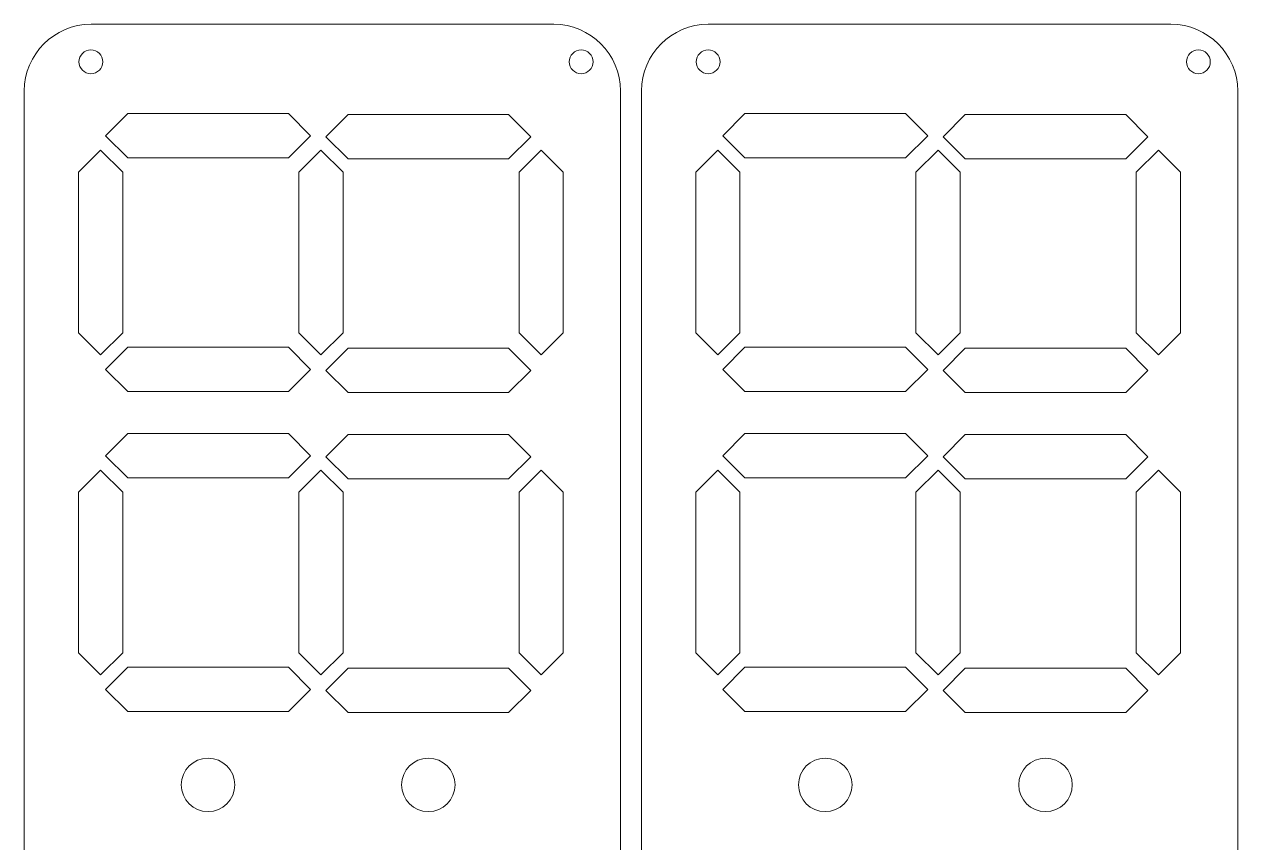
# Model space of a CAD drawing. Header units: millimetres. Extents: x -440 to 407, y -205 to 267.
# Drawn here: x 71.7 to 407.2, y 40.2 to 266.6 of the extents above; entities that cross this region are included whole.
import ezdxf

# ---------------------------------------------------------------- set-up
doc = ezdxf.new("R2010")
doc.units = ezdxf.units.MM
doc.header["$MEASUREMENT"] = 0
doc.layers.add('Layer 1', color=7, linetype='Continuous')

msp = doc.modelspace()

# ---------------------------------------------------------------- linework, layer by layer
at = {"layer": 'Layer 1', "color": 225, "lineweight": 20}
for points in [[(71.6652, -186.4117), (71.6652, -186.4117), (71.6652, 248.1339), (71.6652, 248.1339), (71.6652, 248.1339), (71.6652, 258.2869), (79.9722, 266.5939), (90.1252, 266.5939), (90.1252, 266.5939), (90.1252, 266.5939), (218.0923, 266.5939), (218.0923, 266.5939), (218.0923, 266.5939), (228.2453, 266.5939), (236.5523, 258.2869), (236.5523, 248.1339), (236.5523, 248.1339), (236.5523, 248.1339), (236.5523, -186.4117), (236.5523, -186.4117), (236.5523, -186.4117), (236.5523, -196.5647), (228.2453, -204.8717), (218.0923, -204.8717), (218.0923, -204.8717), (218.0923, -204.8717), (217.7068, -204.8717), (217.7068, -204.8717), (217.7068, -204.8717), (217.7068, -204.8717), (217.7068, -134.9138), (217.7068, -134.9138), (217.7068, -134.9138), (217.7068, -134.9138), (157.6758, -134.9138), (157.6758, -134.9138), (157.6758, -134.9138), (157.6758, -134.9138), (157.6758, -204.8717), (157.6758, -204.8717), (157.6758, -204.8717), (157.6758, -204.8717), (90.1252, -204.8717), (90.1252, -204.8717), (90.1252, -204.8717), (79.9722, -204.8717), (71.6652, -196.5647), (71.6652, -186.4117)], [(242.3523, -186.4117), (242.3523, -186.4117), (242.3523, 248.1339), (242.3523, 248.1339), (242.3523, 248.1339), (242.3523, 258.2869), (250.6593, 266.5939), (260.8123, 266.5939), (260.8123, 266.5939), (260.8123, 266.5939), (388.7794, 266.5939), (388.7794, 266.5939), (388.7794, 266.5939), (398.9324, 266.5939), (407.2394, 258.2869), (407.2394, 248.1339), (407.2394, 248.1339), (407.2394, 248.1339), (407.2394, -186.4117), (407.2394, -186.4117), (407.2394, -186.4117), (407.2394, -196.5647), (398.9324, -204.8717), (388.7794, -204.8717), (388.7794, -204.8717), (388.7794, -204.8717), (388.3939, -204.8717), (388.3939, -204.8717), (388.3939, -204.8717), (388.3939, -204.8717), (388.3939, -134.9138), (388.3939, -134.9138), (388.3939, -134.9138), (388.3939, -134.9138), (328.3629, -134.9138), (328.3629, -134.9138), (328.3629, -134.9138), (328.3629, -134.9138), (328.3629, -204.8717), (328.3629, -204.8717), (328.3629, -204.8717), (328.3629, -204.8717), (260.8123, -204.8717), (260.8123, -204.8717), (260.8123, -204.8717), (250.6593, -204.8717), (242.3523, -196.5647), (242.3523, -186.4117)]]:
    msp.add_open_spline(points, degree=3, knots=[0, 0, 0, 0, 0.07692308, 0.07692308, 0.07692308, 0.07692308, 0.15384615, 0.15384615, 0.15384615, 0.15384615, 0.23076923, 0.23076923, 0.23076923, 0.23076923, 0.30769231, 0.30769231, 0.30769231, 0.30769231, 0.38461538, 0.38461538, 0.38461538, 0.38461538, 0.46153846, 0.46153846, 0.46153846, 0.46153846, 0.53846154, 0.53846154, 0.53846154, 0.53846154, 0.61538462, 0.61538462, 0.61538462, 0.61538462, 0.69230769, 0.69230769, 0.69230769, 0.69230769, 0.76923077, 0.76923077, 0.76923077, 0.76923077, 0.84615385, 0.84615385, 0.84615385, 0.84615385, 1, 1, 1, 1], dxfattribs=at)
at = {"layer": 'Layer 1', "color": 242, "lineweight": 20}
for points, knots in [([(86.7947, 256.2168), (86.7947, 258.0393), (88.2722, 259.5168), (90.0947, 259.5168), (90.0947, 259.5168), (91.9172, 259.5168), (93.3947, 258.0393), (93.3947, 256.2168), (93.3947, 256.2168), (93.3947, 254.3943), (91.9172, 252.9168), (90.0947, 252.9168), (90.0947, 252.9168), (88.2722, 252.9168), (86.7947, 254.3943), (86.7947, 256.2168)], [0, 0, 0, 0, 0.2, 0.2, 0.2, 0.2, 0.4, 0.4, 0.4, 0.4, 0.6, 0.6, 0.6, 0.6, 1, 1, 1, 1]), ([(222.3724, 256.2168), (222.3724, 258.0393), (223.8499, 259.5168), (225.6724, 259.5168), (225.6724, 259.5168), (227.4949, 259.5168), (228.9724, 258.0393), (228.9724, 256.2168), (228.9724, 256.2168), (228.9724, 254.3943), (227.4949, 252.9168), (225.6724, 252.9168), (225.6724, 252.9168), (223.8499, 252.9168), (222.3724, 254.3943), (222.3724, 256.2168)], [0, 0, 0, 0, 0.2, 0.2, 0.2, 0.2, 0.4, 0.4, 0.4, 0.4, 0.6, 0.6, 0.6, 0.6, 1, 1, 1, 1]), ([(257.4818, 256.2168), (257.4818, 258.0393), (258.9593, 259.5168), (260.7818, 259.5168), (260.7818, 259.5168), (262.6043, 259.5168), (264.0818, 258.0393), (264.0818, 256.2168), (264.0818, 256.2168), (264.0818, 254.3943), (262.6043, 252.9168), (260.7818, 252.9168), (260.7818, 252.9168), (258.9593, 252.9168), (257.4818, 254.3943), (257.4818, 256.2168)], [0, 0, 0, 0, 0.2, 0.2, 0.2, 0.2, 0.4, 0.4, 0.4, 0.4, 0.6, 0.6, 0.6, 0.6, 1, 1, 1, 1]), ([(393.0595, 256.2168), (393.0595, 258.0393), (394.537, 259.5168), (396.3595, 259.5168), (396.3595, 259.5168), (398.182, 259.5168), (399.6595, 258.0393), (399.6595, 256.2168), (399.6595, 256.2168), (399.6595, 254.3943), (398.182, 252.9168), (396.3595, 252.9168), (396.3595, 252.9168), (394.537, 252.9168), (393.0595, 254.3943), (393.0595, 256.2168)], [0, 0, 0, 0, 0.2, 0.2, 0.2, 0.2, 0.4, 0.4, 0.4, 0.4, 0.6, 0.6, 0.6, 0.6, 1, 1, 1, 1]), ([(100.2724, 229.6444), (100.2724, 229.6444), (94.1543, 235.7625), (94.1543, 235.7625), (94.1543, 235.7625), (94.1543, 235.7625), (100.2724, 241.8806), (100.2724, 241.8806), (100.2724, 241.8806), (100.2724, 241.8806), (122.482, 241.8806), (122.482, 241.8806), (122.482, 241.8806), (122.482, 241.8806), (144.6916, 241.8806), (144.6916, 241.8806), (144.6916, 241.8806), (144.6916, 241.8806), (150.8097, 235.7625), (150.8097, 235.7625), (150.8097, 235.7625), (150.8097, 235.7625), (144.6916, 229.6444), (144.6916, 229.6444), (144.6916, 229.6444), (144.6916, 229.6444), (122.482, 229.6444), (122.482, 229.6444), (122.482, 229.6444), (122.482, 229.6444), (100.2724, 229.6444), (100.2724, 229.6444)], [0, 0, 0, 0, 0.11111111, 0.11111111, 0.11111111, 0.11111111, 0.22222222, 0.22222222, 0.22222222, 0.22222222, 0.33333333, 0.33333333, 0.33333333, 0.33333333, 0.44444444, 0.44444444, 0.44444444, 0.44444444, 0.55555556, 0.55555556, 0.55555556, 0.55555556, 0.66666667, 0.66666667, 0.66666667, 0.66666667, 0.77777778, 0.77777778, 0.77777778, 0.77777778, 1, 1, 1, 1]), ([(270.9595, 229.6444), (270.9595, 229.6444), (264.8414, 235.7625), (264.8414, 235.7625), (264.8414, 235.7625), (264.8414, 235.7625), (270.9595, 241.8806), (270.9595, 241.8806), (270.9595, 241.8806), (270.9595, 241.8806), (293.1691, 241.8806), (293.1691, 241.8806), (293.1691, 241.8806), (293.1691, 241.8806), (315.3787, 241.8806), (315.3787, 241.8806), (315.3787, 241.8806), (315.3787, 241.8806), (321.4968, 235.7625), (321.4968, 235.7625), (321.4968, 235.7625), (321.4968, 235.7625), (315.3787, 229.6444), (315.3787, 229.6444), (315.3787, 229.6444), (315.3787, 229.6444), (293.1691, 229.6444), (293.1691, 229.6444), (293.1691, 229.6444), (293.1691, 229.6444), (270.9595, 229.6444), (270.9595, 229.6444)], [0, 0, 0, 0, 0.11111111, 0.11111111, 0.11111111, 0.11111111, 0.22222222, 0.22222222, 0.22222222, 0.22222222, 0.33333333, 0.33333333, 0.33333333, 0.33333333, 0.44444444, 0.44444444, 0.44444444, 0.44444444, 0.55555556, 0.55555556, 0.55555556, 0.55555556, 0.66666667, 0.66666667, 0.66666667, 0.66666667, 0.77777778, 0.77777778, 0.77777778, 0.77777778, 1, 1, 1, 1]), ([(161.1955, 229.3725), (161.1955, 229.3725), (155.0774, 235.4906), (155.0774, 235.4906), (155.0774, 235.4906), (155.0774, 235.4906), (161.1955, 241.6087), (161.1955, 241.6087), (161.1955, 241.6087), (161.1955, 241.6087), (183.4051, 241.6087), (183.4051, 241.6087), (183.4051, 241.6087), (183.4051, 241.6087), (205.6147, 241.6087), (205.6147, 241.6087), (205.6147, 241.6087), (205.6147, 241.6087), (211.7328, 235.4906), (211.7328, 235.4906), (211.7328, 235.4906), (211.7328, 235.4906), (205.6147, 229.3725), (205.6147, 229.3725), (205.6147, 229.3725), (205.6147, 229.3725), (183.4051, 229.3725), (183.4051, 229.3725), (183.4051, 229.3725), (183.4051, 229.3725), (161.1955, 229.3725), (161.1955, 229.3725)], [0, 0, 0, 0, 0.11111111, 0.11111111, 0.11111111, 0.11111111, 0.22222222, 0.22222222, 0.22222222, 0.22222222, 0.33333333, 0.33333333, 0.33333333, 0.33333333, 0.44444444, 0.44444444, 0.44444444, 0.44444444, 0.55555556, 0.55555556, 0.55555556, 0.55555556, 0.66666667, 0.66666667, 0.66666667, 0.66666667, 0.77777778, 0.77777778, 0.77777778, 0.77777778, 1, 1, 1, 1]), ([(331.8826, 229.3725), (331.8826, 229.3725), (325.7645, 235.4906), (325.7645, 235.4906), (325.7645, 235.4906), (325.7645, 235.4906), (331.8826, 241.6087), (331.8826, 241.6087), (331.8826, 241.6087), (331.8826, 241.6087), (354.0922, 241.6087), (354.0922, 241.6087), (354.0922, 241.6087), (354.0922, 241.6087), (376.3018, 241.6087), (376.3018, 241.6087), (376.3018, 241.6087), (376.3018, 241.6087), (382.4199, 235.4906), (382.4199, 235.4906), (382.4199, 235.4906), (382.4199, 235.4906), (376.3018, 229.3725), (376.3018, 229.3725), (376.3018, 229.3725), (376.3018, 229.3725), (354.0922, 229.3725), (354.0922, 229.3725), (354.0922, 229.3725), (354.0922, 229.3725), (331.8826, 229.3725), (331.8826, 229.3725)], [0, 0, 0, 0, 0.11111111, 0.11111111, 0.11111111, 0.11111111, 0.22222222, 0.22222222, 0.22222222, 0.22222222, 0.33333333, 0.33333333, 0.33333333, 0.33333333, 0.44444444, 0.44444444, 0.44444444, 0.44444444, 0.55555556, 0.55555556, 0.55555556, 0.55555556, 0.66666667, 0.66666667, 0.66666667, 0.66666667, 0.77777778, 0.77777778, 0.77777778, 0.77777778, 1, 1, 1, 1]), ([(98.8858, 181.2281), (98.8858, 181.2281), (92.7677, 175.11), (92.7677, 175.11), (92.7677, 175.11), (92.7677, 175.11), (86.6496, 181.2281), (86.6496, 181.2281), (86.6496, 181.2281), (86.6496, 181.2281), (86.6496, 203.4377), (86.6496, 203.4377), (86.6496, 203.4377), (86.6496, 203.4377), (86.6496, 225.6473), (86.6496, 225.6473), (86.6496, 225.6473), (86.6496, 225.6473), (92.7677, 231.7654), (92.7677, 231.7654), (92.7677, 231.7654), (92.7677, 231.7654), (98.8858, 225.6473), (98.8858, 225.6473), (98.8858, 225.6473), (98.8858, 225.6473), (98.8858, 203.4377), (98.8858, 203.4377), (98.8858, 203.4377), (98.8858, 203.4377), (98.8858, 181.2281), (98.8858, 181.2281)], [0, 0, 0, 0, 0.11111111, 0.11111111, 0.11111111, 0.11111111, 0.22222222, 0.22222222, 0.22222222, 0.22222222, 0.33333333, 0.33333333, 0.33333333, 0.33333333, 0.44444444, 0.44444444, 0.44444444, 0.44444444, 0.55555556, 0.55555556, 0.55555556, 0.55555556, 0.66666667, 0.66666667, 0.66666667, 0.66666667, 0.77777778, 0.77777778, 0.77777778, 0.77777778, 1, 1, 1, 1]), ([(159.8088, 181.2281), (159.8088, 181.2281), (153.6907, 175.11), (153.6907, 175.11), (153.6907, 175.11), (153.6907, 175.11), (147.5726, 181.2281), (147.5726, 181.2281), (147.5726, 181.2281), (147.5726, 181.2281), (147.5726, 203.4377), (147.5726, 203.4377), (147.5726, 203.4377), (147.5726, 203.4377), (147.5726, 225.6473), (147.5726, 225.6473), (147.5726, 225.6473), (147.5726, 225.6473), (153.6907, 231.7654), (153.6907, 231.7654), (153.6907, 231.7654), (153.6907, 231.7654), (159.8088, 225.6473), (159.8088, 225.6473), (159.8088, 225.6473), (159.8088, 225.6473), (159.8088, 203.4377), (159.8088, 203.4377), (159.8088, 203.4377), (159.8088, 203.4377), (159.8088, 181.2281), (159.8088, 181.2281)], [0, 0, 0, 0, 0.11111111, 0.11111111, 0.11111111, 0.11111111, 0.22222222, 0.22222222, 0.22222222, 0.22222222, 0.33333333, 0.33333333, 0.33333333, 0.33333333, 0.44444444, 0.44444444, 0.44444444, 0.44444444, 0.55555556, 0.55555556, 0.55555556, 0.55555556, 0.66666667, 0.66666667, 0.66666667, 0.66666667, 0.77777778, 0.77777778, 0.77777778, 0.77777778, 1, 1, 1, 1]), ([(220.7318, 181.2281), (220.7318, 181.2281), (214.6137, 175.11), (214.6137, 175.11), (214.6137, 175.11), (214.6137, 175.11), (208.4956, 181.2281), (208.4956, 181.2281), (208.4956, 181.2281), (208.4956, 181.2281), (208.4956, 203.4377), (208.4956, 203.4377), (208.4956, 203.4377), (208.4956, 203.4377), (208.4956, 225.6473), (208.4956, 225.6473), (208.4956, 225.6473), (208.4956, 225.6473), (214.6137, 231.7654), (214.6137, 231.7654), (214.6137, 231.7654), (214.6137, 231.7654), (220.7318, 225.6473), (220.7318, 225.6473), (220.7318, 225.6473), (220.7318, 225.6473), (220.7318, 203.4377), (220.7318, 203.4377), (220.7318, 203.4377), (220.7318, 203.4377), (220.7318, 181.2281), (220.7318, 181.2281)], [0, 0, 0, 0, 0.11111111, 0.11111111, 0.11111111, 0.11111111, 0.22222222, 0.22222222, 0.22222222, 0.22222222, 0.33333333, 0.33333333, 0.33333333, 0.33333333, 0.44444444, 0.44444444, 0.44444444, 0.44444444, 0.55555556, 0.55555556, 0.55555556, 0.55555556, 0.66666667, 0.66666667, 0.66666667, 0.66666667, 0.77777778, 0.77777778, 0.77777778, 0.77777778, 1, 1, 1, 1]), ([(269.5729, 181.2281), (269.5729, 181.2281), (263.4548, 175.11), (263.4548, 175.11), (263.4548, 175.11), (263.4548, 175.11), (257.3367, 181.2281), (257.3367, 181.2281), (257.3367, 181.2281), (257.3367, 181.2281), (257.3367, 203.4377), (257.3367, 203.4377), (257.3367, 203.4377), (257.3367, 203.4377), (257.3367, 225.6473), (257.3367, 225.6473), (257.3367, 225.6473), (257.3367, 225.6473), (263.4548, 231.7654), (263.4548, 231.7654), (263.4548, 231.7654), (263.4548, 231.7654), (269.5729, 225.6473), (269.5729, 225.6473), (269.5729, 225.6473), (269.5729, 225.6473), (269.5729, 203.4377), (269.5729, 203.4377), (269.5729, 203.4377), (269.5729, 203.4377), (269.5729, 181.2281), (269.5729, 181.2281)], [0, 0, 0, 0, 0.11111111, 0.11111111, 0.11111111, 0.11111111, 0.22222222, 0.22222222, 0.22222222, 0.22222222, 0.33333333, 0.33333333, 0.33333333, 0.33333333, 0.44444444, 0.44444444, 0.44444444, 0.44444444, 0.55555556, 0.55555556, 0.55555556, 0.55555556, 0.66666667, 0.66666667, 0.66666667, 0.66666667, 0.77777778, 0.77777778, 0.77777778, 0.77777778, 1, 1, 1, 1]), ([(330.4959, 181.2281), (330.4959, 181.2281), (324.3778, 175.11), (324.3778, 175.11), (324.3778, 175.11), (324.3778, 175.11), (318.2597, 181.2281), (318.2597, 181.2281), (318.2597, 181.2281), (318.2597, 181.2281), (318.2597, 203.4377), (318.2597, 203.4377), (318.2597, 203.4377), (318.2597, 203.4377), (318.2597, 225.6473), (318.2597, 225.6473), (318.2597, 225.6473), (318.2597, 225.6473), (324.3778, 231.7654), (324.3778, 231.7654), (324.3778, 231.7654), (324.3778, 231.7654), (330.4959, 225.6473), (330.4959, 225.6473), (330.4959, 225.6473), (330.4959, 225.6473), (330.4959, 203.4377), (330.4959, 203.4377), (330.4959, 203.4377), (330.4959, 203.4377), (330.4959, 181.2281), (330.4959, 181.2281)], [0, 0, 0, 0, 0.11111111, 0.11111111, 0.11111111, 0.11111111, 0.22222222, 0.22222222, 0.22222222, 0.22222222, 0.33333333, 0.33333333, 0.33333333, 0.33333333, 0.44444444, 0.44444444, 0.44444444, 0.44444444, 0.55555556, 0.55555556, 0.55555556, 0.55555556, 0.66666667, 0.66666667, 0.66666667, 0.66666667, 0.77777778, 0.77777778, 0.77777778, 0.77777778, 1, 1, 1, 1]), ([(391.4189, 181.2281), (391.4189, 181.2281), (385.3008, 175.11), (385.3008, 175.11), (385.3008, 175.11), (385.3008, 175.11), (379.1827, 181.2281), (379.1827, 181.2281), (379.1827, 181.2281), (379.1827, 181.2281), (379.1827, 203.4377), (379.1827, 203.4377), (379.1827, 203.4377), (379.1827, 203.4377), (379.1827, 225.6473), (379.1827, 225.6473), (379.1827, 225.6473), (379.1827, 225.6473), (385.3008, 231.7654), (385.3008, 231.7654), (385.3008, 231.7654), (385.3008, 231.7654), (391.4189, 225.6473), (391.4189, 225.6473), (391.4189, 225.6473), (391.4189, 225.6473), (391.4189, 203.4377), (391.4189, 203.4377), (391.4189, 203.4377), (391.4189, 203.4377), (391.4189, 181.2281), (391.4189, 181.2281)], [0, 0, 0, 0, 0.11111111, 0.11111111, 0.11111111, 0.11111111, 0.22222222, 0.22222222, 0.22222222, 0.22222222, 0.33333333, 0.33333333, 0.33333333, 0.33333333, 0.44444444, 0.44444444, 0.44444444, 0.44444444, 0.55555556, 0.55555556, 0.55555556, 0.55555556, 0.66666667, 0.66666667, 0.66666667, 0.66666667, 0.77777778, 0.77777778, 0.77777778, 0.77777778, 1, 1, 1, 1]), ([(100.2724, 164.9947), (100.2724, 164.9947), (94.1543, 171.1128), (94.1543, 171.1128), (94.1543, 171.1128), (94.1543, 171.1128), (100.2724, 177.2309), (100.2724, 177.2309), (100.2724, 177.2309), (100.2724, 177.2309), (122.482, 177.2309), (122.482, 177.2309), (122.482, 177.2309), (122.482, 177.2309), (144.6916, 177.2309), (144.6916, 177.2309), (144.6916, 177.2309), (144.6916, 177.2309), (150.8097, 171.1128), (150.8097, 171.1128), (150.8097, 171.1128), (150.8097, 171.1128), (144.6916, 164.9947), (144.6916, 164.9947), (144.6916, 164.9947), (144.6916, 164.9947), (122.482, 164.9947), (122.482, 164.9947), (122.482, 164.9947), (122.482, 164.9947), (100.2724, 164.9947), (100.2724, 164.9947)], [0, 0, 0, 0, 0.11111111, 0.11111111, 0.11111111, 0.11111111, 0.22222222, 0.22222222, 0.22222222, 0.22222222, 0.33333333, 0.33333333, 0.33333333, 0.33333333, 0.44444444, 0.44444444, 0.44444444, 0.44444444, 0.55555556, 0.55555556, 0.55555556, 0.55555556, 0.66666667, 0.66666667, 0.66666667, 0.66666667, 0.77777778, 0.77777778, 0.77777778, 0.77777778, 1, 1, 1, 1]), ([(161.1955, 164.7228), (161.1955, 164.7228), (155.0774, 170.8409), (155.0774, 170.8409), (155.0774, 170.8409), (155.0774, 170.8409), (161.1955, 176.959), (161.1955, 176.959), (161.1955, 176.959), (161.1955, 176.959), (183.4051, 176.959), (183.4051, 176.959), (183.4051, 176.959), (183.4051, 176.959), (205.6147, 176.959), (205.6147, 176.959), (205.6147, 176.959), (205.6147, 176.959), (211.7328, 170.8409), (211.7328, 170.8409), (211.7328, 170.8409), (211.7328, 170.8409), (205.6147, 164.7228), (205.6147, 164.7228), (205.6147, 164.7228), (205.6147, 164.7228), (183.4051, 164.7228), (183.4051, 164.7228), (183.4051, 164.7228), (183.4051, 164.7228), (161.1955, 164.7228), (161.1955, 164.7228)], [0, 0, 0, 0, 0.11111111, 0.11111111, 0.11111111, 0.11111111, 0.22222222, 0.22222222, 0.22222222, 0.22222222, 0.33333333, 0.33333333, 0.33333333, 0.33333333, 0.44444444, 0.44444444, 0.44444444, 0.44444444, 0.55555556, 0.55555556, 0.55555556, 0.55555556, 0.66666667, 0.66666667, 0.66666667, 0.66666667, 0.77777778, 0.77777778, 0.77777778, 0.77777778, 1, 1, 1, 1]), ([(270.9595, 164.9947), (270.9595, 164.9947), (264.8414, 171.1128), (264.8414, 171.1128), (264.8414, 171.1128), (264.8414, 171.1128), (270.9595, 177.2309), (270.9595, 177.2309), (270.9595, 177.2309), (270.9595, 177.2309), (293.1691, 177.2309), (293.1691, 177.2309), (293.1691, 177.2309), (293.1691, 177.2309), (315.3787, 177.2309), (315.3787, 177.2309), (315.3787, 177.2309), (315.3787, 177.2309), (321.4968, 171.1128), (321.4968, 171.1128), (321.4968, 171.1128), (321.4968, 171.1128), (315.3787, 164.9947), (315.3787, 164.9947), (315.3787, 164.9947), (315.3787, 164.9947), (293.1691, 164.9947), (293.1691, 164.9947), (293.1691, 164.9947), (293.1691, 164.9947), (270.9595, 164.9947), (270.9595, 164.9947)], [0, 0, 0, 0, 0.11111111, 0.11111111, 0.11111111, 0.11111111, 0.22222222, 0.22222222, 0.22222222, 0.22222222, 0.33333333, 0.33333333, 0.33333333, 0.33333333, 0.44444444, 0.44444444, 0.44444444, 0.44444444, 0.55555556, 0.55555556, 0.55555556, 0.55555556, 0.66666667, 0.66666667, 0.66666667, 0.66666667, 0.77777778, 0.77777778, 0.77777778, 0.77777778, 1, 1, 1, 1]), ([(331.8826, 164.7228), (331.8826, 164.7228), (325.7645, 170.8409), (325.7645, 170.8409), (325.7645, 170.8409), (325.7645, 170.8409), (331.8826, 176.959), (331.8826, 176.959), (331.8826, 176.959), (331.8826, 176.959), (354.0922, 176.959), (354.0922, 176.959), (354.0922, 176.959), (354.0922, 176.959), (376.3018, 176.959), (376.3018, 176.959), (376.3018, 176.959), (376.3018, 176.959), (382.4199, 170.8409), (382.4199, 170.8409), (382.4199, 170.8409), (382.4199, 170.8409), (376.3018, 164.7228), (376.3018, 164.7228), (376.3018, 164.7228), (376.3018, 164.7228), (354.0922, 164.7228), (354.0922, 164.7228), (354.0922, 164.7228), (354.0922, 164.7228), (331.8826, 164.7228), (331.8826, 164.7228)], [0, 0, 0, 0, 0.11111111, 0.11111111, 0.11111111, 0.11111111, 0.22222222, 0.22222222, 0.22222222, 0.22222222, 0.33333333, 0.33333333, 0.33333333, 0.33333333, 0.44444444, 0.44444444, 0.44444444, 0.44444444, 0.55555556, 0.55555556, 0.55555556, 0.55555556, 0.66666667, 0.66666667, 0.66666667, 0.66666667, 0.77777778, 0.77777778, 0.77777778, 0.77777778, 1, 1, 1, 1]), ([(100.2724, 141.1216), (100.2724, 141.1216), (94.1543, 147.2397), (94.1543, 147.2397), (94.1543, 147.2397), (94.1543, 147.2397), (100.2724, 153.3578), (100.2724, 153.3578), (100.2724, 153.3578), (100.2724, 153.3578), (122.482, 153.3578), (122.482, 153.3578), (122.482, 153.3578), (122.482, 153.3578), (144.6916, 153.3578), (144.6916, 153.3578), (144.6916, 153.3578), (144.6916, 153.3578), (150.8097, 147.2397), (150.8097, 147.2397), (150.8097, 147.2397), (150.8097, 147.2397), (144.6916, 141.1216), (144.6916, 141.1216), (144.6916, 141.1216), (144.6916, 141.1216), (122.482, 141.1216), (122.482, 141.1216), (122.482, 141.1216), (122.482, 141.1216), (100.2724, 141.1216), (100.2724, 141.1216)], [0, 0, 0, 0, 0.11111111, 0.11111111, 0.11111111, 0.11111111, 0.22222222, 0.22222222, 0.22222222, 0.22222222, 0.33333333, 0.33333333, 0.33333333, 0.33333333, 0.44444444, 0.44444444, 0.44444444, 0.44444444, 0.55555556, 0.55555556, 0.55555556, 0.55555556, 0.66666667, 0.66666667, 0.66666667, 0.66666667, 0.77777778, 0.77777778, 0.77777778, 0.77777778, 1, 1, 1, 1]), ([(161.1955, 140.8497), (161.1955, 140.8497), (155.0774, 146.9678), (155.0774, 146.9678), (155.0774, 146.9678), (155.0774, 146.9678), (161.1955, 153.0859), (161.1955, 153.0859), (161.1955, 153.0859), (161.1955, 153.0859), (183.4051, 153.0859), (183.4051, 153.0859), (183.4051, 153.0859), (183.4051, 153.0859), (205.6147, 153.0859), (205.6147, 153.0859), (205.6147, 153.0859), (205.6147, 153.0859), (211.7328, 146.9678), (211.7328, 146.9678), (211.7328, 146.9678), (211.7328, 146.9678), (205.6147, 140.8497), (205.6147, 140.8497), (205.6147, 140.8497), (205.6147, 140.8497), (183.4051, 140.8497), (183.4051, 140.8497), (183.4051, 140.8497), (183.4051, 140.8497), (161.1955, 140.8497), (161.1955, 140.8497)], [0, 0, 0, 0, 0.11111111, 0.11111111, 0.11111111, 0.11111111, 0.22222222, 0.22222222, 0.22222222, 0.22222222, 0.33333333, 0.33333333, 0.33333333, 0.33333333, 0.44444444, 0.44444444, 0.44444444, 0.44444444, 0.55555556, 0.55555556, 0.55555556, 0.55555556, 0.66666667, 0.66666667, 0.66666667, 0.66666667, 0.77777778, 0.77777778, 0.77777778, 0.77777778, 1, 1, 1, 1]), ([(270.9595, 141.1216), (270.9595, 141.1216), (264.8414, 147.2397), (264.8414, 147.2397), (264.8414, 147.2397), (264.8414, 147.2397), (270.9595, 153.3578), (270.9595, 153.3578), (270.9595, 153.3578), (270.9595, 153.3578), (293.1691, 153.3578), (293.1691, 153.3578), (293.1691, 153.3578), (293.1691, 153.3578), (315.3787, 153.3578), (315.3787, 153.3578), (315.3787, 153.3578), (315.3787, 153.3578), (321.4968, 147.2397), (321.4968, 147.2397), (321.4968, 147.2397), (321.4968, 147.2397), (315.3787, 141.1216), (315.3787, 141.1216), (315.3787, 141.1216), (315.3787, 141.1216), (293.1691, 141.1216), (293.1691, 141.1216), (293.1691, 141.1216), (293.1691, 141.1216), (270.9595, 141.1216), (270.9595, 141.1216)], [0, 0, 0, 0, 0.11111111, 0.11111111, 0.11111111, 0.11111111, 0.22222222, 0.22222222, 0.22222222, 0.22222222, 0.33333333, 0.33333333, 0.33333333, 0.33333333, 0.44444444, 0.44444444, 0.44444444, 0.44444444, 0.55555556, 0.55555556, 0.55555556, 0.55555556, 0.66666667, 0.66666667, 0.66666667, 0.66666667, 0.77777778, 0.77777778, 0.77777778, 0.77777778, 1, 1, 1, 1]), ([(331.8826, 140.8497), (331.8826, 140.8497), (325.7645, 146.9678), (325.7645, 146.9678), (325.7645, 146.9678), (325.7645, 146.9678), (331.8826, 153.0859), (331.8826, 153.0859), (331.8826, 153.0859), (331.8826, 153.0859), (354.0922, 153.0859), (354.0922, 153.0859), (354.0922, 153.0859), (354.0922, 153.0859), (376.3018, 153.0859), (376.3018, 153.0859), (376.3018, 153.0859), (376.3018, 153.0859), (382.4199, 146.9678), (382.4199, 146.9678), (382.4199, 146.9678), (382.4199, 146.9678), (376.3018, 140.8497), (376.3018, 140.8497), (376.3018, 140.8497), (376.3018, 140.8497), (354.0922, 140.8497), (354.0922, 140.8497), (354.0922, 140.8497), (354.0922, 140.8497), (331.8826, 140.8497), (331.8826, 140.8497)], [0, 0, 0, 0, 0.11111111, 0.11111111, 0.11111111, 0.11111111, 0.22222222, 0.22222222, 0.22222222, 0.22222222, 0.33333333, 0.33333333, 0.33333333, 0.33333333, 0.44444444, 0.44444444, 0.44444444, 0.44444444, 0.55555556, 0.55555556, 0.55555556, 0.55555556, 0.66666667, 0.66666667, 0.66666667, 0.66666667, 0.77777778, 0.77777778, 0.77777778, 0.77777778, 1, 1, 1, 1]), ([(98.8858, 92.7053), (98.8858, 92.7053), (92.7677, 86.5872), (92.7677, 86.5872), (92.7677, 86.5872), (92.7677, 86.5872), (86.6496, 92.7053), (86.6496, 92.7053), (86.6496, 92.7053), (86.6496, 92.7053), (86.6496, 114.9149), (86.6496, 114.9149), (86.6496, 114.9149), (86.6496, 114.9149), (86.6496, 137.1245), (86.6496, 137.1245), (86.6496, 137.1245), (86.6496, 137.1245), (92.7677, 143.2426), (92.7677, 143.2426), (92.7677, 143.2426), (92.7677, 143.2426), (98.8858, 137.1245), (98.8858, 137.1245), (98.8858, 137.1245), (98.8858, 137.1245), (98.8858, 114.9149), (98.8858, 114.9149), (98.8858, 114.9149), (98.8858, 114.9149), (98.8858, 92.7053), (98.8858, 92.7053)], [0, 0, 0, 0, 0.11111111, 0.11111111, 0.11111111, 0.11111111, 0.22222222, 0.22222222, 0.22222222, 0.22222222, 0.33333333, 0.33333333, 0.33333333, 0.33333333, 0.44444444, 0.44444444, 0.44444444, 0.44444444, 0.55555556, 0.55555556, 0.55555556, 0.55555556, 0.66666667, 0.66666667, 0.66666667, 0.66666667, 0.77777778, 0.77777778, 0.77777778, 0.77777778, 1, 1, 1, 1]), ([(159.8088, 92.7053), (159.8088, 92.7053), (153.6907, 86.5872), (153.6907, 86.5872), (153.6907, 86.5872), (153.6907, 86.5872), (147.5726, 92.7053), (147.5726, 92.7053), (147.5726, 92.7053), (147.5726, 92.7053), (147.5726, 114.9149), (147.5726, 114.9149), (147.5726, 114.9149), (147.5726, 114.9149), (147.5726, 137.1245), (147.5726, 137.1245), (147.5726, 137.1245), (147.5726, 137.1245), (153.6907, 143.2426), (153.6907, 143.2426), (153.6907, 143.2426), (153.6907, 143.2426), (159.8088, 137.1245), (159.8088, 137.1245), (159.8088, 137.1245), (159.8088, 137.1245), (159.8088, 114.9149), (159.8088, 114.9149), (159.8088, 114.9149), (159.8088, 114.9149), (159.8088, 92.7053), (159.8088, 92.7053)], [0, 0, 0, 0, 0.11111111, 0.11111111, 0.11111111, 0.11111111, 0.22222222, 0.22222222, 0.22222222, 0.22222222, 0.33333333, 0.33333333, 0.33333333, 0.33333333, 0.44444444, 0.44444444, 0.44444444, 0.44444444, 0.55555556, 0.55555556, 0.55555556, 0.55555556, 0.66666667, 0.66666667, 0.66666667, 0.66666667, 0.77777778, 0.77777778, 0.77777778, 0.77777778, 1, 1, 1, 1]), ([(220.7318, 92.7053), (220.7318, 92.7053), (214.6137, 86.5872), (214.6137, 86.5872), (214.6137, 86.5872), (214.6137, 86.5872), (208.4956, 92.7053), (208.4956, 92.7053), (208.4956, 92.7053), (208.4956, 92.7053), (208.4956, 114.9149), (208.4956, 114.9149), (208.4956, 114.9149), (208.4956, 114.9149), (208.4956, 137.1245), (208.4956, 137.1245), (208.4956, 137.1245), (208.4956, 137.1245), (214.6137, 143.2426), (214.6137, 143.2426), (214.6137, 143.2426), (214.6137, 143.2426), (220.7318, 137.1245), (220.7318, 137.1245), (220.7318, 137.1245), (220.7318, 137.1245), (220.7318, 114.9149), (220.7318, 114.9149), (220.7318, 114.9149), (220.7318, 114.9149), (220.7318, 92.7053), (220.7318, 92.7053)], [0, 0, 0, 0, 0.11111111, 0.11111111, 0.11111111, 0.11111111, 0.22222222, 0.22222222, 0.22222222, 0.22222222, 0.33333333, 0.33333333, 0.33333333, 0.33333333, 0.44444444, 0.44444444, 0.44444444, 0.44444444, 0.55555556, 0.55555556, 0.55555556, 0.55555556, 0.66666667, 0.66666667, 0.66666667, 0.66666667, 0.77777778, 0.77777778, 0.77777778, 0.77777778, 1, 1, 1, 1]), ([(269.5729, 92.7053), (269.5729, 92.7053), (263.4548, 86.5872), (263.4548, 86.5872), (263.4548, 86.5872), (263.4548, 86.5872), (257.3367, 92.7053), (257.3367, 92.7053), (257.3367, 92.7053), (257.3367, 92.7053), (257.3367, 114.9149), (257.3367, 114.9149), (257.3367, 114.9149), (257.3367, 114.9149), (257.3367, 137.1245), (257.3367, 137.1245), (257.3367, 137.1245), (257.3367, 137.1245), (263.4548, 143.2426), (263.4548, 143.2426), (263.4548, 143.2426), (263.4548, 143.2426), (269.5729, 137.1245), (269.5729, 137.1245), (269.5729, 137.1245), (269.5729, 137.1245), (269.5729, 114.9149), (269.5729, 114.9149), (269.5729, 114.9149), (269.5729, 114.9149), (269.5729, 92.7053), (269.5729, 92.7053)], [0, 0, 0, 0, 0.11111111, 0.11111111, 0.11111111, 0.11111111, 0.22222222, 0.22222222, 0.22222222, 0.22222222, 0.33333333, 0.33333333, 0.33333333, 0.33333333, 0.44444444, 0.44444444, 0.44444444, 0.44444444, 0.55555556, 0.55555556, 0.55555556, 0.55555556, 0.66666667, 0.66666667, 0.66666667, 0.66666667, 0.77777778, 0.77777778, 0.77777778, 0.77777778, 1, 1, 1, 1]), ([(330.4959, 92.7053), (330.4959, 92.7053), (324.3778, 86.5872), (324.3778, 86.5872), (324.3778, 86.5872), (324.3778, 86.5872), (318.2597, 92.7053), (318.2597, 92.7053), (318.2597, 92.7053), (318.2597, 92.7053), (318.2597, 114.9149), (318.2597, 114.9149), (318.2597, 114.9149), (318.2597, 114.9149), (318.2597, 137.1245), (318.2597, 137.1245), (318.2597, 137.1245), (318.2597, 137.1245), (324.3778, 143.2426), (324.3778, 143.2426), (324.3778, 143.2426), (324.3778, 143.2426), (330.4959, 137.1245), (330.4959, 137.1245), (330.4959, 137.1245), (330.4959, 137.1245), (330.4959, 114.9149), (330.4959, 114.9149), (330.4959, 114.9149), (330.4959, 114.9149), (330.4959, 92.7053), (330.4959, 92.7053)], [0, 0, 0, 0, 0.11111111, 0.11111111, 0.11111111, 0.11111111, 0.22222222, 0.22222222, 0.22222222, 0.22222222, 0.33333333, 0.33333333, 0.33333333, 0.33333333, 0.44444444, 0.44444444, 0.44444444, 0.44444444, 0.55555556, 0.55555556, 0.55555556, 0.55555556, 0.66666667, 0.66666667, 0.66666667, 0.66666667, 0.77777778, 0.77777778, 0.77777778, 0.77777778, 1, 1, 1, 1]), ([(391.4189, 92.7053), (391.4189, 92.7053), (385.3008, 86.5872), (385.3008, 86.5872), (385.3008, 86.5872), (385.3008, 86.5872), (379.1827, 92.7053), (379.1827, 92.7053), (379.1827, 92.7053), (379.1827, 92.7053), (379.1827, 114.9149), (379.1827, 114.9149), (379.1827, 114.9149), (379.1827, 114.9149), (379.1827, 137.1245), (379.1827, 137.1245), (379.1827, 137.1245), (379.1827, 137.1245), (385.3008, 143.2426), (385.3008, 143.2426), (385.3008, 143.2426), (385.3008, 143.2426), (391.4189, 137.1245), (391.4189, 137.1245), (391.4189, 137.1245), (391.4189, 137.1245), (391.4189, 114.9149), (391.4189, 114.9149), (391.4189, 114.9149), (391.4189, 114.9149), (391.4189, 92.7053), (391.4189, 92.7053)], [0, 0, 0, 0, 0.11111111, 0.11111111, 0.11111111, 0.11111111, 0.22222222, 0.22222222, 0.22222222, 0.22222222, 0.33333333, 0.33333333, 0.33333333, 0.33333333, 0.44444444, 0.44444444, 0.44444444, 0.44444444, 0.55555556, 0.55555556, 0.55555556, 0.55555556, 0.66666667, 0.66666667, 0.66666667, 0.66666667, 0.77777778, 0.77777778, 0.77777778, 0.77777778, 1, 1, 1, 1]), ([(100.2724, 76.4719), (100.2724, 76.4719), (94.1543, 82.59), (94.1543, 82.59), (94.1543, 82.59), (94.1543, 82.59), (100.2724, 88.7081), (100.2724, 88.7081), (100.2724, 88.7081), (100.2724, 88.7081), (122.482, 88.7081), (122.482, 88.7081), (122.482, 88.7081), (122.482, 88.7081), (144.6916, 88.7081), (144.6916, 88.7081), (144.6916, 88.7081), (144.6916, 88.7081), (150.8097, 82.59), (150.8097, 82.59), (150.8097, 82.59), (150.8097, 82.59), (144.6916, 76.4719), (144.6916, 76.4719), (144.6916, 76.4719), (144.6916, 76.4719), (122.482, 76.4719), (122.482, 76.4719), (122.482, 76.4719), (122.482, 76.4719), (100.2724, 76.4719), (100.2724, 76.4719)], [0, 0, 0, 0, 0.11111111, 0.11111111, 0.11111111, 0.11111111, 0.22222222, 0.22222222, 0.22222222, 0.22222222, 0.33333333, 0.33333333, 0.33333333, 0.33333333, 0.44444444, 0.44444444, 0.44444444, 0.44444444, 0.55555556, 0.55555556, 0.55555556, 0.55555556, 0.66666667, 0.66666667, 0.66666667, 0.66666667, 0.77777778, 0.77777778, 0.77777778, 0.77777778, 1, 1, 1, 1]), ([(161.1955, 76.2), (161.1955, 76.2), (155.0774, 82.3181), (155.0774, 82.3181), (155.0774, 82.3181), (155.0774, 82.3181), (161.1955, 88.4362), (161.1955, 88.4362), (161.1955, 88.4362), (161.1955, 88.4362), (183.4051, 88.4362), (183.4051, 88.4362), (183.4051, 88.4362), (183.4051, 88.4362), (205.6147, 88.4362), (205.6147, 88.4362), (205.6147, 88.4362), (205.6147, 88.4362), (211.7328, 82.3181), (211.7328, 82.3181), (211.7328, 82.3181), (211.7328, 82.3181), (205.6147, 76.2), (205.6147, 76.2), (205.6147, 76.2), (205.6147, 76.2), (183.4051, 76.2), (183.4051, 76.2), (183.4051, 76.2), (183.4051, 76.2), (161.1955, 76.2), (161.1955, 76.2)], [0, 0, 0, 0, 0.11111111, 0.11111111, 0.11111111, 0.11111111, 0.22222222, 0.22222222, 0.22222222, 0.22222222, 0.33333333, 0.33333333, 0.33333333, 0.33333333, 0.44444444, 0.44444444, 0.44444444, 0.44444444, 0.55555556, 0.55555556, 0.55555556, 0.55555556, 0.66666667, 0.66666667, 0.66666667, 0.66666667, 0.77777778, 0.77777778, 0.77777778, 0.77777778, 1, 1, 1, 1]), ([(270.9595, 76.4719), (270.9595, 76.4719), (264.8414, 82.59), (264.8414, 82.59), (264.8414, 82.59), (264.8414, 82.59), (270.9595, 88.7081), (270.9595, 88.7081), (270.9595, 88.7081), (270.9595, 88.7081), (293.1691, 88.7081), (293.1691, 88.7081), (293.1691, 88.7081), (293.1691, 88.7081), (315.3787, 88.7081), (315.3787, 88.7081), (315.3787, 88.7081), (315.3787, 88.7081), (321.4968, 82.59), (321.4968, 82.59), (321.4968, 82.59), (321.4968, 82.59), (315.3787, 76.4719), (315.3787, 76.4719), (315.3787, 76.4719), (315.3787, 76.4719), (293.1691, 76.4719), (293.1691, 76.4719), (293.1691, 76.4719), (293.1691, 76.4719), (270.9595, 76.4719), (270.9595, 76.4719)], [0, 0, 0, 0, 0.11111111, 0.11111111, 0.11111111, 0.11111111, 0.22222222, 0.22222222, 0.22222222, 0.22222222, 0.33333333, 0.33333333, 0.33333333, 0.33333333, 0.44444444, 0.44444444, 0.44444444, 0.44444444, 0.55555556, 0.55555556, 0.55555556, 0.55555556, 0.66666667, 0.66666667, 0.66666667, 0.66666667, 0.77777778, 0.77777778, 0.77777778, 0.77777778, 1, 1, 1, 1]), ([(331.8826, 76.2), (331.8826, 76.2), (325.7645, 82.3181), (325.7645, 82.3181), (325.7645, 82.3181), (325.7645, 82.3181), (331.8826, 88.4362), (331.8826, 88.4362), (331.8826, 88.4362), (331.8826, 88.4362), (354.0922, 88.4362), (354.0922, 88.4362), (354.0922, 88.4362), (354.0922, 88.4362), (376.3018, 88.4362), (376.3018, 88.4362), (376.3018, 88.4362), (376.3018, 88.4362), (382.4199, 82.3181), (382.4199, 82.3181), (382.4199, 82.3181), (382.4199, 82.3181), (376.3018, 76.2), (376.3018, 76.2), (376.3018, 76.2), (376.3018, 76.2), (354.0922, 76.2), (354.0922, 76.2), (354.0922, 76.2), (354.0922, 76.2), (331.8826, 76.2), (331.8826, 76.2)], [0, 0, 0, 0, 0.11111111, 0.11111111, 0.11111111, 0.11111111, 0.22222222, 0.22222222, 0.22222222, 0.22222222, 0.33333333, 0.33333333, 0.33333333, 0.33333333, 0.44444444, 0.44444444, 0.44444444, 0.44444444, 0.55555556, 0.55555556, 0.55555556, 0.55555556, 0.66666667, 0.66666667, 0.66666667, 0.66666667, 0.77777778, 0.77777778, 0.77777778, 0.77777778, 1, 1, 1, 1]), ([(115.082, 56.1764), (115.082, 60.2633), (118.3951, 63.5764), (122.482, 63.5764), (122.482, 63.5764), (126.5689, 63.5764), (129.882, 60.2633), (129.882, 56.1764), (129.882, 56.1764), (129.882, 52.0895), (126.5689, 48.7764), (122.482, 48.7764), (122.482, 48.7764), (118.3951, 48.7764), (115.082, 52.0895), (115.082, 56.1764)], [0, 0, 0, 0, 0.2, 0.2, 0.2, 0.2, 0.4, 0.4, 0.4, 0.4, 0.6, 0.6, 0.6, 0.6, 1, 1, 1, 1]), ([(176.0051, 56.1764), (176.0051, 60.2633), (179.3182, 63.5764), (183.4051, 63.5764), (183.4051, 63.5764), (187.492, 63.5764), (190.8051, 60.2633), (190.8051, 56.1764), (190.8051, 56.1764), (190.8051, 52.0895), (187.492, 48.7764), (183.4051, 48.7764), (183.4051, 48.7764), (179.3182, 48.7764), (176.0051, 52.0895), (176.0051, 56.1764)], [0, 0, 0, 0, 0.2, 0.2, 0.2, 0.2, 0.4, 0.4, 0.4, 0.4, 0.6, 0.6, 0.6, 0.6, 1, 1, 1, 1]), ([(285.7691, 56.1764), (285.7691, 60.2633), (289.0822, 63.5764), (293.1691, 63.5764), (293.1691, 63.5764), (297.256, 63.5764), (300.5691, 60.2633), (300.5691, 56.1764), (300.5691, 56.1764), (300.5691, 52.0895), (297.256, 48.7764), (293.1691, 48.7764), (293.1691, 48.7764), (289.0822, 48.7764), (285.7691, 52.0895), (285.7691, 56.1764)], [0, 0, 0, 0, 0.2, 0.2, 0.2, 0.2, 0.4, 0.4, 0.4, 0.4, 0.6, 0.6, 0.6, 0.6, 1, 1, 1, 1]), ([(346.6922, 56.1764), (346.6922, 60.2633), (350.0053, 63.5764), (354.0922, 63.5764), (354.0922, 63.5764), (358.1791, 63.5764), (361.4922, 60.2633), (361.4922, 56.1764), (361.4922, 56.1764), (361.4922, 52.0895), (358.1791, 48.7764), (354.0922, 48.7764), (354.0922, 48.7764), (350.0053, 48.7764), (346.6922, 52.0895), (346.6922, 56.1764)], [0, 0, 0, 0, 0.2, 0.2, 0.2, 0.2, 0.4, 0.4, 0.4, 0.4, 0.6, 0.6, 0.6, 0.6, 1, 1, 1, 1])]:
    msp.add_open_spline(points, degree=3, knots=knots, dxfattribs=at)

doc.saveas('drawing.dxf')
